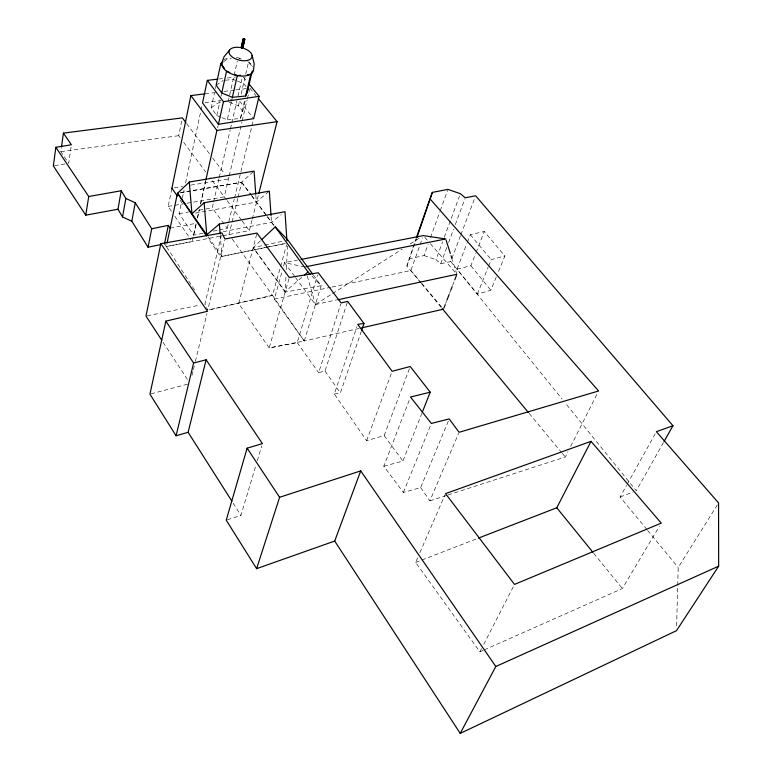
<?xml version="1.0" encoding="UTF-8"?>
<svg xmlns="http://www.w3.org/2000/svg" width="772" height="772" viewBox="0 0 772 772"><rect width="100%" height="100%" fill="white"/><g stroke="black" fill="none" stroke-linecap="round" stroke-linejoin="round"><path stroke-width="0.58" stroke-dasharray="3.86 2.9" d="M676.629 625.889L678.202 567.468L717.304 504.936M313.374 275.035L321.162 285.717L285.138 292.086L285.958 276.723M286.335 269.631L287.599 245.998M71.043 147.095L68.708 163.317L60.834 151.64L61.316 148.166M180.137 137.599L178.708 135.689L181.864 120.104M171.519 211.316L168.19 206.433L171.924 188.214M194.592 289.944L166.347 246.509L166.829 244.184M202.94 233.269L193.685 235.19L179.075 213.641L181.314 203.036M182.317 198.327L184.064 190.086M185.56 183.012L200.778 111.178M201.029 110L201.781 106.468M220.956 117.248L216.758 115.52L211.238 107.704L214.423 93.065M215.398 88.558L215.89 86.3M216.758 115.52L220.001 100.871M220.995 96.355L221.496 94.107M197.343 218.177L199.166 209.984M200.469 204.136L205.68 180.754M193.685 235.19L196.291 223.513M197.593 217.685L199.408 209.511M200.71 203.673L205.921 180.339M217.636 127.814L218.158 125.479M228.155 101.769L237.303 61.229M221.998 117.682L227.248 119.834L232.111 98.459M219.142 229.921L227.238 228.242L212.252 207.89L213.323 203.229M213.593 202.071L218.949 178.776M219.219 177.618L230.21 129.879M230.471 128.712L231.542 124.051M231.812 122.893L236.907 100.765M237.979 96.095L242.572 76.167M227.248 119.834L240.42 118.396L242.765 111.361L238.423 105.812L239.783 99.935M241.144 94.059L248.574 61.943L253.071 67.473M240.42 118.396L244.618 100.476M242.765 111.361L245.39 100.196M228.966 176.981L224.285 196.85L226.437 199.745M229.245 175.813L241.906 122.044M242.186 120.876L247.137 99.829M247.416 98.662L249.617 89.311M221.381 235.296L204.927 304.091L207.726 310.151L224.652 240.169M227.238 228.242L234.283 199.089M234.563 197.931L251.74 126.801M252.019 125.643L253.148 120.972M192.025 375.346L193.154 370.695M193.434 369.527L194.274 366.034M195.403 361.373L206.944 313.625M237.786 198.51L229.014 234.524L230.394 236.454M238.065 197.343L241.742 182.24L191.495 190.78M164.504 243.778L166.347 246.509L249.337 230.645L252 220.203M252.29 219.045L258.495 194.708M256.671 234.196L238.683 303.512L269.187 347.94L297.181 342.614L317.582 275.054M420.73 282.706L406.883 266.022L416.012 238.625M359.231 328.418L304.236 340.992L272.506 295.396L286.624 244.695M288.969 278.673L269.187 347.94L304.236 340.992L274.321 299.121L282.311 270.625M283.585 266.06L284.55 262.644L297.481 260.116M227.373 519.807L240.932 515.387L255.928 465.265M257.288 460.71L261.718 445.898M304.236 340.992L321.162 285.717L311.985 276.135M347.284 302.527L325.022 371.014L318.662 372.693L340.713 304.072M409.392 368.736L384.147 435.582L366.632 440.677L334.324 394.01L356.944 326.633M334.324 394.01L340.375 393.025L361.267 331.458M406.883 266.022L416.465 238.895M331.999 287.039L410.868 270.518L419.707 245.737M420.103 244.608L422.516 237.853M408.851 258.919L424.05 255.551L428.093 244.338M430.525 237.612L439.837 211.817M440.243 210.698L447.538 190.51M366.632 440.677L391.722 372.393M460.44 235.894L450.752 261.525L440.696 263.802L436.016 259.701L442.617 241.8M444.276 237.332L459.552 195.943M440.696 263.802L446.949 247.03M448.619 242.553L453.627 229.13M455.287 224.662L464.879 198.935M460.865 234.775L474.77 198.008M496.28 276.974L490.857 290.253L477.376 294.074L457.043 269.119L466.848 243.566M467.272 242.456L470.254 234.678L484.276 231.484L504.869 255.966L498.094 272.555M445.637 303.531L446.505 301.283M449.536 293.408L450.838 290.031M452.575 285.524L454.303 281.018M448.3 421.145L420.653 487.605L403.37 492.44L383.8 466.24L410.038 398.12M457.043 269.119L470.872 265.761L475.629 253.592M476.054 252.492L484.276 231.484M383.8 466.24L402.907 461.067L421.859 413.3M477.376 294.074L488.087 267.401M488.531 266.292L491.204 259.624L504.869 255.966M403.37 492.44L430.892 424.571M420.653 487.605L429.869 500.845L458.607 433.391M483.175 650.352L479.885 651.819L415.625 562.431L417.999 556.969M419.9 552.607L445.058 494.717M448.088 494.948L565.336 457.014L568.018 451.697M570.701 446.37L596.997 394.174M479.885 651.819L481.535 648.605M483.735 644.331L513.969 585.485M646.859 529.457L620.099 497.014L626.536 485.424M627.115 484.372L655.206 433.796M663.486 442.51L636.282 490.751L565.104 402.801M484.276 649.87L622.367 588.563L659.423 526.195M260.396 240.835L253.187 247.609L285.138 292.086M179.905 192.846L241.511 182.231L254.094 171.104M301.862 277.293L285.273 291.594L253.187 247.609L263.706 245.332M195.47 213.12L256.333 202.042L268.473 191.871M223.233 231.629L271.522 222.355L281.365 214.548M211.238 107.704L218.206 102.927L221.525 102.541M216.131 85.181L223.156 80.491M223.88 61.461L227.923 58.826L231.31 58.498M295.589 277.65L315.391 304.554L331.526 294.248M332.539 293.601L402.135 249.134M410.202 243.981L420.296 237.535M415.625 562.431L477.231 538.576M620.099 497.014L633.05 492.005M429.869 500.845L446.949 495.315M151.09 393.836L187.76 384.109M272.506 295.396L208.874 309.9L272.506 295.396L231.089 237.429M264.757 245.1L283.285 241.086M315.391 304.554L336.66 299.883M274.321 299.121L330.821 287.28M213.352 231.117L217.984 230.162M264.931 247.619L220.638 256.748L207.822 237.873M266.099 247.387L285.92 243.296M208.131 236.753L221.931 256.372L267.305 247.175M268.473 246.944L285.93 243.412M147.162 315.844L200.218 305.046M166.347 246.509L192.122 241.568L196.194 223.32L171.355 227.904M179.075 213.641L188.551 211.991M199.215 210.148L212.252 207.89M180.976 192.566L190.327 190.974M168.19 206.433L185.724 203.441M186.892 203.239L224.285 196.85L210.042 177.734M54.513 165.71L65.157 163.915M174.279 187.828L182.53 186.486M190.78 185.135L228.502 178.959M60.834 151.64L178.708 135.689M204.86 102.637L221.149 100.534M230.461 99.337L232.787 99.038M205.053 93.817L216.855 92.322M223.938 91.424L234.553 90.083M235.73 89.938L246.355 88.587M219.065 78.985L222.587 78.561M227.286 78.001L235.518 77.017M225.385 80.249L233.202 79.41L236.319 80.635M304.67 266.967L284.55 262.644L295.058 276.926M424.05 255.551L436.016 259.701M239.117 58.238L241.221 59.058M237.361 81.041L243.585 83.492L247.272 88.104M229.188 102.165L238.423 105.812M424.783 237.284L429.57 242.794M430.342 243.691L456.899 274.272L452.431 260.135M410.868 270.518L420.962 282.475M421.734 283.401L443.475 309.167M470.254 234.678L491.204 259.624M421.502 283.633L441.497 307.738M529.187 413.445L561.485 452.382M562.257 453.309L565.336 457.014M647.621 530.393L678.202 567.468M243.315 77.084L247.079 81.668M470.872 265.761L490.857 290.253M593.707 553.273L622.367 588.563M450.752 261.525L562.074 399.056M249.896 88.143L255.937 95.593M239.658 101.19L253.708 118.647M186.65 123.607L209.743 154.149M212.628 157.961L224.893 174.192M241.511 182.231L250.784 194.631M251.392 195.441L266.687 215.89M267.141 216.507L274.6 226.476M241.742 182.24L251.103 194.795M251.817 195.76L266.929 216.025M267.652 217L274.128 225.685M183.697 142.386L205.767 172.002M227.151 200.71L241.462 220.02M242.176 220.985L249.337 230.645M384.147 435.582L402.907 461.067M297.181 342.614L318.662 372.693M325.022 371.014L340.375 393.025M180.011 199.919L183.389 204.792M174.839 216.189L190.79 239.609M163.085 342.247L188.078 380.48M233.202 503.228L240.932 515.387M307.275 276.029L315.439 304.409M220.184 234.341L221.931 256.372M255.841 195.316L256.333 202.042M271.126 216.7L271.522 222.355M223.812 59.994A16.212 8.753 14 0 1 229.496 57.659M236.29 57.591A16.212 8.753 14 0 1 242.398 59.019M247.802 61.606A16.212 8.753 14 0 1 252.878 66.778"/><path stroke-width="1.16" d="M55.864 147.288L53.336 165.903L85.769 215.176L117.971 209.231L121.233 190.752L88.722 196.513L55.864 147.288L71.381 144.779L63.41 133.122L182.317 117.884L185.927 122.651M61.48 147.008L63.41 133.122M85.769 215.176L88.722 196.513M160.981 244.521L148.06 247.223L131.829 221.226L122.526 216.951L125.855 198.462L121.233 190.752M131.829 221.226L135.254 202.766L125.855 198.462M148.06 247.223L151.717 228.744L135.254 202.766M171.818 188.744L190.896 95.603L205.053 93.817M361.653 330.32L363.979 323.478L347.651 301.389L341.079 302.933L318.276 272.767L289.297 277.515L256.97 233.038L224.932 239.002L221.94 232.961L160.827 243.691L145.985 316.086L161.773 340.24M164.504 243.778L168.315 225.395L151.717 228.744M167.061 243.055L177.464 193.164L206.471 235.885M217.887 79.12L207.311 80.384L202.525 102.937L218.418 124.311L253.708 118.647L259.102 96.326L249.327 84.418M222.876 62.117L220.85 63.429L216.131 85.181L221.738 92.978L232.362 97.33L245.67 95.989L248.005 89.031M160.827 243.691L207.514 311.299L165.845 321.133L149.942 394.145L176.084 435.755L188.127 432.31L206.124 359.791L193.608 363.004L176.084 435.755M221.738 92.978L226.553 71.207L229.776 72.52M205.941 179.577L216.893 130.458L190.896 95.603M218.418 124.311L223.455 101.711L207.311 80.384M242.495 47.652L242.36 48.356L241.221 47.632L243.219 38.793L244.222 38.677L244.753 39.324L242.688 48.24L241.211 47.893L242.07 47.478M241.279 47.98L243.219 38.793M241.221 47.632L243.614 38.6M241.752 48.279L243.749 39.44L243.276 39.14M242.36 48.356L244.753 39.324M244.695 38.976L242.746 48.173M232.362 97.33L237.303 75.598L240.661 75.289M245.67 95.989L250.736 74.353L247.378 74.672M246.963 93.499L252.27 70.87M258.784 193.55L277.09 121.677L258.205 98.391M416.87 237.766L432.32 192.402L447.943 189.391L460.373 193.704L465.294 197.815L475.62 195.779L672.952 425.729L664.084 441.468M206.124 359.791L262.403 443.62L247.117 448.175L226.244 520.183L256.613 568.665L334.701 541.056L360.727 470.891L495.807 666.497L460.228 733.4L334.701 541.056M221.921 62.995L223.976 56.848L229.545 50.122M256.613 568.665L279.599 497.284L247.117 448.175M416.407 237.496L432.32 192.402M443.91 308.038L445.212 304.66M446.94 300.154L449.111 294.528M450.838 290.031L452.141 286.653M454.737 279.898L456.464 275.392M422.303 412.18L430.236 392.186L410.241 366.507L392.137 371.274L357.716 324.346L363.979 323.478M478.35 538.142L556.757 507.773L591.014 441.343L661.247 523.126L514.519 584.414L445.531 493.626L591.014 441.343M672.952 425.729L656.374 431.693L718.558 502.919L718.664 566.166L676.504 630.656L460.228 733.4M255.764 194.197L254.094 171.104L189.285 182.018L177.531 193.261L206.751 234.794L219.364 224.054L284.984 211.682L286.943 240.893M261.998 239.33L275.237 226.891L287.908 240.082L312.67 274.06M271.049 215.562L269.341 191.138L204.126 202.766L191.958 213.767L189.285 182.018M304.506 275.025L308.018 271.985L275.237 226.891M495.807 666.497L718.664 566.166M279.599 497.284L360.727 470.891M430.236 392.186L410.472 397.011L431.345 423.452L449.217 418.935L459.079 432.291L598.609 390.979L430.438 199.34M361.576 327.888L443.475 309.167M337.798 299.758L456.899 274.272M305.857 266.736L445.743 238.973M301.012 259.431L423.317 235.595L444.614 238.809M223.455 101.711L259.102 96.326M216.893 130.458L277.09 121.677M241.607 47.439L242.215 47.517M243.749 39.44L244.367 39.517M235.151 74.72L237.303 75.598M308.018 271.985L310.402 274.475M442.269 308.665L528.415 412.518M556.757 507.773L592.954 552.347M220.85 63.429L224.42 68.293M171.924 188.214L177.319 196.02M168.315 225.395L170.178 228.116M165.845 321.133L193.608 363.004M188.127 432.31L231.918 501.202M117.971 209.231L122.526 216.951M446.1 240.092L450.327 253.448M451.031 255.677L452.083 259.016M252.106 55.41L254.181 63.912L253.486 70.349A16.212 8.753 14 0 1 234.495 74.942A16.212 8.753 14 0 1 222.577 61.393M204.126 202.766L206.751 234.794M219.364 224.054L220.088 233.202M244 48.462A11.831 6.301 14.1 0 1 249.491 59.705A11.831 6.301 14.1 0 1 230.336 55.198A11.831 6.301 14.1 0 1 239.542 47.41"/></g></svg>
